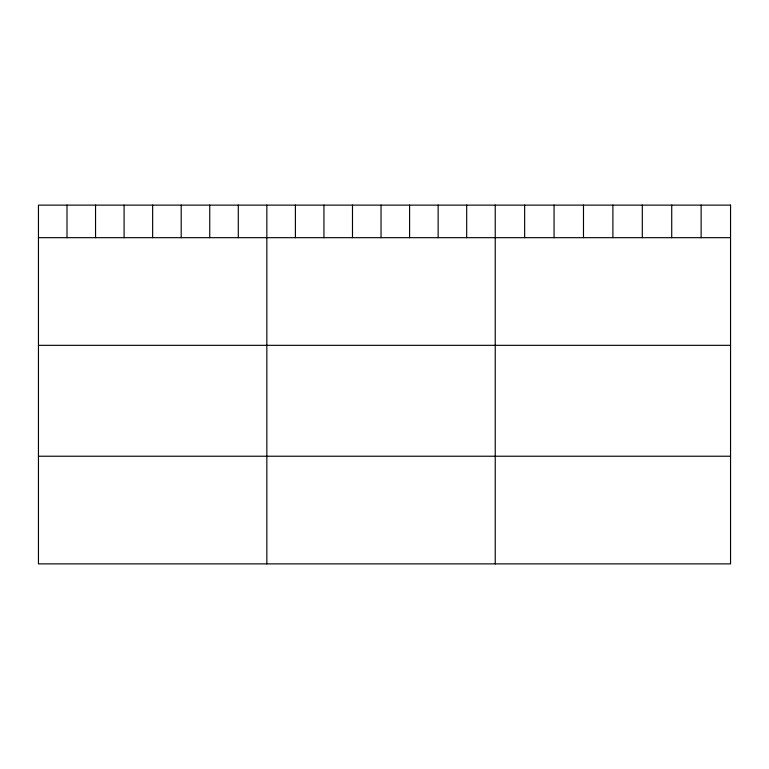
<?xml version="1.0" encoding="UTF-8"?>
<svg xmlns="http://www.w3.org/2000/svg" width="769" height="769" viewBox="0 0 769 769"><rect width="100%" height="100%" fill="white"/><g stroke="black" fill="none" stroke-linecap="round" stroke-linejoin="round"><path stroke-width="1.15" d="M38.45 237.679L730.55 237.679M38.45 345.329L730.55 345.329M38.45 456.228L730.55 456.228M701.136 205.121L701.136 237.679M671.721 205.121L671.721 237.679M642.307 205.121L642.307 237.679M612.893 205.121L612.893 237.679M583.479 205.121L583.479 237.679M554.064 205.121L554.064 237.679M524.65 205.121L524.65 237.679M495.236 205.121L495.236 563.879M466.687 205.121L466.687 237.679M438.138 205.121L438.138 237.679M409.589 205.121L409.589 237.679M381.039 205.121L381.039 237.679M352.49 205.121L352.49 237.679M323.941 205.121L323.941 237.679M295.392 205.121L295.392 237.679M266.843 205.121L266.843 563.879M238.294 205.121L238.294 237.679M209.745 205.121L209.745 237.679M181.196 205.121L181.196 237.679M152.647 205.121L152.647 237.679M124.097 205.121L124.097 237.679M95.548 205.121L95.548 237.679M66.999 205.121L66.999 237.679M730.55 205.121L38.45 205.121L38.45 563.879L730.55 563.879L730.55 205.121"/></g></svg>
